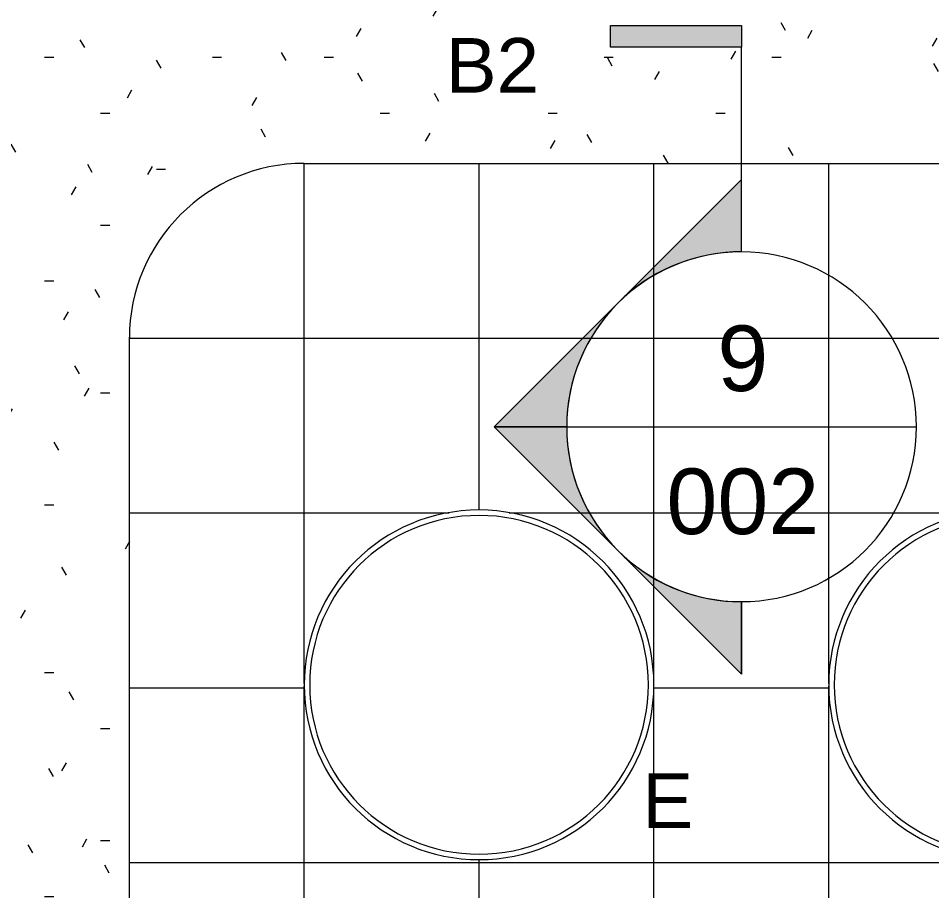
# Model space of a CAD drawing. Header units: inches. Extents: x -1427 to 2274, y -2183 to 260.
# Drawn here: x -80.4 to 45, y -2057.5 to -1937.7 of the extents above; entities that cross this region are included whole.
import ezdxf

# ---------------------------------------------------------------- set-up
doc = ezdxf.new("R2010")
doc.units = ezdxf.units.IN
doc.header["$MEASUREMENT"] = 0
for name, color, linetype, lineweight in [('A-CLNG', 13, 'Continuous', 9), ('A-CLNG-PATT', 13, 'Continuous', 9), ('E-LITE-EQPM', 33, 'Continuous', 9), ('E-LITE-EQPM-IDEN', 33, 'Continuous', 9), ('G-ANNO-SYMB', 111, 'Continuous', 9)]:
    doc.layers.add(name, color=color, linetype=linetype, lineweight=lineweight)
doc.styles.add('Arial', font='arial.ttf', dxfattribs={"height": 7.5})
doc.styles.add('Arial_1', font='arial.ttf', dxfattribs={"height": 9})

# ---------------------------------------------------------------- blocks, each defined once
blk = doc.blocks.new('Lighting Fixtures 1 - Lighting Fixtures 1-2512988-Reflected Ceiling Plan')
at = {"layer": 'E-LITE-EQPM', "lineweight": 20}
for centre, radius, start, end in [((-17.13, -2029.18), 24, 0, 180), ((-17.13, -2029.18), 23.25, 360, 180), ((54.87, -2029.18), 24, 0, 180), ((54.87, -2029.18), 23.25, 360, 180), ((-17.13, -2029.18), 24, 180, 0), ((-17.13, -2029.18), 23.25, 180, 360), ((54.87, -2029.18), 24, 180, 0), ((54.87, -2029.18), 23.25, 180, 360)]:
    blk.add_arc(centre, radius, start, end, dxfattribs=at)
blk = doc.blocks.new('Drafting View - 1_32_ x 3_16_-60081-Reflected Ceiling Plan')
at = {"layer": 'G-ANNO-SYMB'}
blk.add_hatch(color=256, dxfattribs=at).paths.add_polyline_path([(0, 0.1875), (0, 0), (-0.03125, 0), (-0.03125, 0.1875)], flags=0)
for p, q in [((0, 0.1875), (-0.03125, 0.1875)), ((-0.03125, 0.1875), (-0.03125, 0)), ((0, 0), (0, 0.1875)), ((-0.03125, 0), (0, 0))]:
    blk.add_line(p, q, dxfattribs=at)
blk = doc.blocks.new('Drafting View - Default-59835-Reflected Ceiling Plan')
at = {"layer": 'G-ANNO-SYMB'}
h = blk.add_hatch(color=256, dxfattribs=at)
edge = h.paths.add_edge_path(flags=0)
edge.add_line((-0.4268, 0.1768), (-0.25, 0.3536))
edge.add_line((-0.25, 0.3536), (-0.25, 0.25))
edge.add_arc((-0.25, 0), 0.25, 90, 135)
h = blk.add_hatch(color=256, dxfattribs=at)
edge = h.paths.add_edge_path(flags=0)
edge.add_arc((-0.25, 0), 0.25, 45, 90)
edge.add_line((-0.25, 0.25), (-0.25, 0.3536))
edge.add_line((-0.25, 0.3536), (-0.0732, 0.1768))
h = blk.add_hatch(color=256, dxfattribs=at)
edge = h.paths.add_edge_path(flags=0)
edge.add_arc((-0.25, 0), 0.2503, 137.9216, 180)
edge.add_line((-0.5003, 0), (-0.6036, 0))
edge.add_line((-0.6036, 0), (-0.4358, 0.1678))
h = blk.add_hatch(color=256, dxfattribs=at)
edge = h.paths.add_edge_path(flags=0)
edge.add_line((-0.0642, 0.1678), (0.1036, 0))
edge.add_line((0.1036, 0), (0.0003, 0))
edge.add_arc((-0.25, 0), 0.2503, 0, 42.0784)
for p, q in [((-0.25, 0.3536), (-0.6036, 0)), ((-0.25, 0.3536), (-0.4268, 0.1768)), ((-0.25, 0.3536), (0.1036, 0)), ((-0.25, 0.25), (-0.25, 0.3536)), ((-0.0732, 0.1768), (-0.25, 0.3536)), ((-0.25, 0.3536), (-0.25, 0.25)), ((-0.4358, 0.1678), (-0.6036, 0)), ((0.1036, 0), (-0.0642, 0.1678)), ((-0.6036, 0), (-0.5003, 0)), ((0.0003, 0), (0.1036, 0)), ((-0.5, 0), (-0.6036, 0)), ((0, 0), (0.1036, 0))]:
    blk.add_line(p, q, dxfattribs=at)
for radius, start, end in [(0.25, 360, 180), (0.25, 90, 135), (0.25, 45, 90), (0.2503, 137.9216, 180), (0.2503, 0, 42.0784), (0.25, 180, 360)]:
    blk.add_arc((-0.25, 0), radius, start, end, dxfattribs=at)

msp = doc.modelspace()

# ---------------------------------------------------------------- hatches: boundary and pattern name
at = {"layer": 'A-CLNG-PATT', "lineweight": 13}
h = msp.add_hatch(dxfattribs=at)
h.set_pattern_fill('FP_1', color=256, style=0, pattern_type=2)
h.set_pattern_definition([(0, (0, 0), (30.72, 7.68), [1.267, -21.773, 1.267, -21.773, -122.88]), (0, (0, 0), (30.72, 7.68), [-46.08, 1.267, -44.813, 1.267, -21.773, -53.76]), (0, (0, 0), (30.72, 7.68), [-115.2, 1.267, -14.093, 1.267, -37.133]), (120, (11.52, 3.84), (-22.011075, 22.7643), [1.267, -21.773, 1.267, -21.773, -122.88]), (120, (11.52, 3.84), (-22.011075, 22.7643), [-46.08, 1.267, -44.813, 1.267, -21.773, -53.76]), (120, (11.52, 3.84), (-22.011075, 22.7643), [-115.2, 1.267, -14.093, 1.267, -37.133]), (240, (15.36, 19.2), (-8.708925, -30.4443), [1.267, -21.773, 1.267, -21.773, -122.88]), (240, (15.36, 19.2), (-8.708925, -30.4443), [-46.08, 1.267, -44.813, 1.267, -21.773, -53.76]), (240, (15.36, 19.2), (-8.708925, -30.4443), [-115.2, 1.267, -14.093, 1.267, -37.133])])
h.paths.add_polyline_path([(-86.7, -2140.54), (217.01, -2140.54), (217.01, -2113.67), (217.15, -2113.67), (217.15, -1919.43), (-107.88, -1919.43), (-107.88, -2114.54), (-86.7, -2114.54), (-86.7, -2140.25)], flags=0)
h.paths.add_polyline_path([(150.87, -2101.6), (-41.13, -2101.6), (-44.55, -2101.35), (-47.9, -2100.63), (-51.1, -2099.43), (-54.11, -2097.79), (-56.85, -2095.74), (-59.27, -2093.32), (-61.32, -2090.57), (-62.97, -2087.57), (-64.16, -2084.36), (-64.89, -2081.01), (-65.13, -2077.6), (-65.13, -1981.6), (-64.89, -1978.18), (-64.16, -1974.84), (-62.97, -1971.63), (-61.32, -1968.62), (-59.27, -1965.88), (-56.85, -1963.46), (-54.11, -1961.41), (-51.1, -1959.77), (-47.9, -1958.57), (-44.55, -1957.84), (-41.13, -1957.6), (150.87, -1957.6), (154.28, -1957.84), (157.63, -1958.57), (160.84, -1959.77), (163.84, -1961.41), (166.58, -1963.46), (169, -1965.88), (171.06, -1968.62), (172.7, -1971.63), (173.89, -1974.84), (174.62, -1978.18), (174.87, -1981.6), (174.87, -2077.6), (174.62, -2081.01), (173.89, -2084.36), (172.7, -2087.57), (171.06, -2090.57), (169, -2093.32), (166.58, -2095.74), (163.84, -2097.79), (160.84, -2099.43), (157.63, -2100.63), (154.28, -2101.35)], flags=0)
h = msp.add_hatch(dxfattribs=at)
h.set_pattern_fill('FP_2', color=256, style=0, pattern_type=2)
h.set_pattern_definition([(180, (30.866, -2005.6), (3e-15, 24), []), (90, (30.866, -2005.6), (24, -1e-15), [])])
h.paths.add_polyline_path([(127.65, -2101.6), (150.87, -2101.6), (154.28, -2101.35), (157.63, -2100.63), (160.84, -2099.43), (163.84, -2097.79), (166.58, -2095.74), (169, -2093.32), (171.06, -2090.57), (172.7, -2087.57), (173.89, -2084.36), (174.62, -2081.01), (174.87, -2077.6), (174.87, -1981.6), (174.62, -1978.18), (173.89, -1974.84), (172.7, -1971.63), (171.06, -1968.62), (169, -1965.88), (166.58, -1963.46), (163.84, -1961.41), (160.84, -1959.77), (157.63, -1958.57), (154.28, -1957.84), (150.87, -1957.6), (-41.13, -1957.6), (-44.55, -1957.84), (-47.9, -1958.57), (-51.1, -1959.77), (-54.11, -1961.41), (-56.85, -1963.46), (-59.27, -1965.88), (-61.32, -1968.62), (-62.97, -1971.63), (-64.16, -1974.84), (-64.89, -1978.18), (-65.13, -1981.6), (-65.13, -2077.6), (-64.89, -2081.01), (-64.16, -2084.36), (-62.97, -2087.57), (-61.32, -2090.57), (-59.27, -2093.32), (-56.85, -2095.74), (-54.11, -2097.79), (-51.1, -2099.43), (-47.9, -2100.63), (-44.55, -2101.35), (-41.13, -2101.6), (-5.75, -2101.6)], flags=0)
h.paths.add_polyline_path([(54.87, -2053.18), (51.41, -2052.93), (48.07, -2052.19), (44.9, -2051.01), (41.89, -2049.37), (39.15, -2047.32), (36.73, -2044.9), (34.68, -2042.16), (33.03, -2039.15), (31.79, -2035.73), (31.1, -2032.49), (30.87, -2029.18), (31.11, -2025.76), (31.85, -2022.38), (33.03, -2019.21), (34.68, -2016.2), (36.73, -2013.46), (39.15, -2011.04), (41.89, -2008.99), (44.9, -2007.35), (48.32, -2006.11), (51.56, -2005.42), (54.87, -2005.18), (58.28, -2005.42), (61.67, -2006.17), (64.84, -2007.35), (67.84, -2008.99), (70.58, -2011.04), (73, -2013.46), (75.06, -2016.2), (76.7, -2019.21), (77.94, -2022.63), (78.63, -2025.87), (78.87, -2029.18), (78.62, -2032.6), (77.88, -2035.98), (76.7, -2039.15), (75.03, -2042.19), (73, -2044.9), (70.58, -2047.32), (67.8, -2049.39), (64.84, -2051.01), (61.42, -2052.25), (58.17, -2052.94)], flags=0)
h.paths.add_polyline_path([(-17.13, -2053.18), (-20.59, -2052.93), (-23.93, -2052.19), (-27.1, -2051.01), (-30.11, -2049.37), (-32.85, -2047.32), (-35.27, -2044.9), (-37.32, -2042.16), (-38.97, -2039.15), (-40.16, -2035.94), (-40.9, -2032.49), (-41.13, -2029.18), (-40.89, -2025.76), (-40.15, -2022.38), (-38.97, -2019.21), (-37.32, -2016.2), (-35.27, -2013.46), (-32.85, -2011.04), (-30.11, -2008.99), (-27.1, -2007.35), (-23.68, -2006.11), (-20.44, -2005.42), (-17.13, -2005.18), (-13.72, -2005.42), (-10.33, -2006.17), (-7.16, -2007.35), (-4.16, -2008.99), (-1.42, -2011.04), (1, -2013.46), (3.06, -2016.2), (4.7, -2019.21), (5.94, -2022.63), (6.62, -2025.76), (6.87, -2029.18), (6.62, -2032.6), (5.88, -2035.98), (4.7, -2039.15), (3.03, -2042.19), (1, -2044.9), (-1.42, -2047.32), (-4.16, -2049.37), (-7.16, -2051.01), (-10.58, -2052.25), (-13.83, -2052.94)], flags=0)
h.paths.add_polyline_path([(126.87, -2053.18), (123.41, -2052.93), (120.07, -2052.19), (116.9, -2051.01), (113.89, -2049.37), (111.15, -2047.32), (108.73, -2044.9), (106.68, -2042.16), (105.03, -2039.15), (103.84, -2035.94), (103.1, -2032.49), (102.87, -2029.18), (103.11, -2025.76), (103.85, -2022.38), (105.03, -2019.21), (106.68, -2016.2), (108.73, -2013.46), (111.15, -2011.04), (113.89, -2008.99), (116.9, -2007.35), (120.32, -2006.11), (123.56, -2005.42), (126.87, -2005.18), (130.28, -2005.42), (133.67, -2006.17), (136.88, -2007.37), (139.84, -2008.99), (142.58, -2011.04), (145, -2013.46), (147.06, -2016.2), (148.7, -2019.21), (149.94, -2022.63), (150.62, -2025.76), (150.87, -2029.18), (150.62, -2032.6), (149.88, -2035.98), (148.7, -2039.15), (147.03, -2042.19), (145, -2044.9), (142.58, -2047.32), (139.84, -2049.37), (136.84, -2051.01), (133.42, -2052.25), (130.17, -2052.94), (127.65, -2053.12)], flags=0)

# ---------------------------------------------------------------- linework, layer by layer
at = {"layer": 'A-CLNG', "lineweight": 13}
for p, q in [((-41.13, -1957.6), (150.87, -1957.6)), ((-65.13, -2077.6), (-65.13, -1981.6))]:
    msp.add_line(p, q, dxfattribs=at)
msp.add_arc((-41.13, -1981.6), 24, 90, 180, dxfattribs=at)
at = {"layer": 'G-ANNO-SYMB'}
for p, q in [((18.9, -1969.76), (18.9, -1941.66)), ((-5.1, -1993.76), (42.9, -1993.76))]:
    msp.add_line(p, q, dxfattribs=at)

# ---------------------------------------------------------------- block references
at = {"layer": 'E-LITE-EQPM', "lineweight": 20}
msp.add_blockref('Lighting Fixtures 1 - Lighting Fixtures 1-2512988-Reflected Ceiling Plan', (0, 0), dxfattribs=at)
at = {"layer": 'G-ANNO-SYMB', "extrusion": (0, 0, -1), "xscale": 95.99999999999994, "yscale": 95.99999999999994, "zscale": 95.99999999999994, "rotation": 270.0000000000002}
msp.add_blockref('Drafting View - 1_32_ x 3_16_-60081-Reflected Ceiling Plan', (-18.9, -1941.66), dxfattribs=at)
at = {"layer": 'G-ANNO-SYMB', "xscale": 95.99999999999994, "yscale": 95.99999999999994, "zscale": 95.99999999999994, "rotation": 90}
msp.add_blockref('Drafting View - Default-59835-Reflected Ceiling Plan', (18.9, -1969.76), dxfattribs=at)

# ---------------------------------------------------------------- texts
at = {"layer": 'E-LITE-EQPM-IDEN', "char_height": 7.5, "attachment_point": 1, "style": 'Arial'}
for s, insert, width in [('B2', (-21.71, -1940.39), 16.059), ('E', (5.28, -2041.33), 8.787)]:
    msp.add_mtext(s, dxfattribs=dict(at, insert=insert, width=width))
at = {"layer": 'G-ANNO-SYMB', "char_height": 9, "attachment_point": 1, "style": 'Arial_1'}
for s, insert, width in [('9', (15.58, -1979.85), 8.484), ('002', (8.59, -1999.49), 25.452)]:
    msp.add_mtext(s, dxfattribs=dict(at, insert=insert, width=width))

doc.saveas('drawing.dxf')
